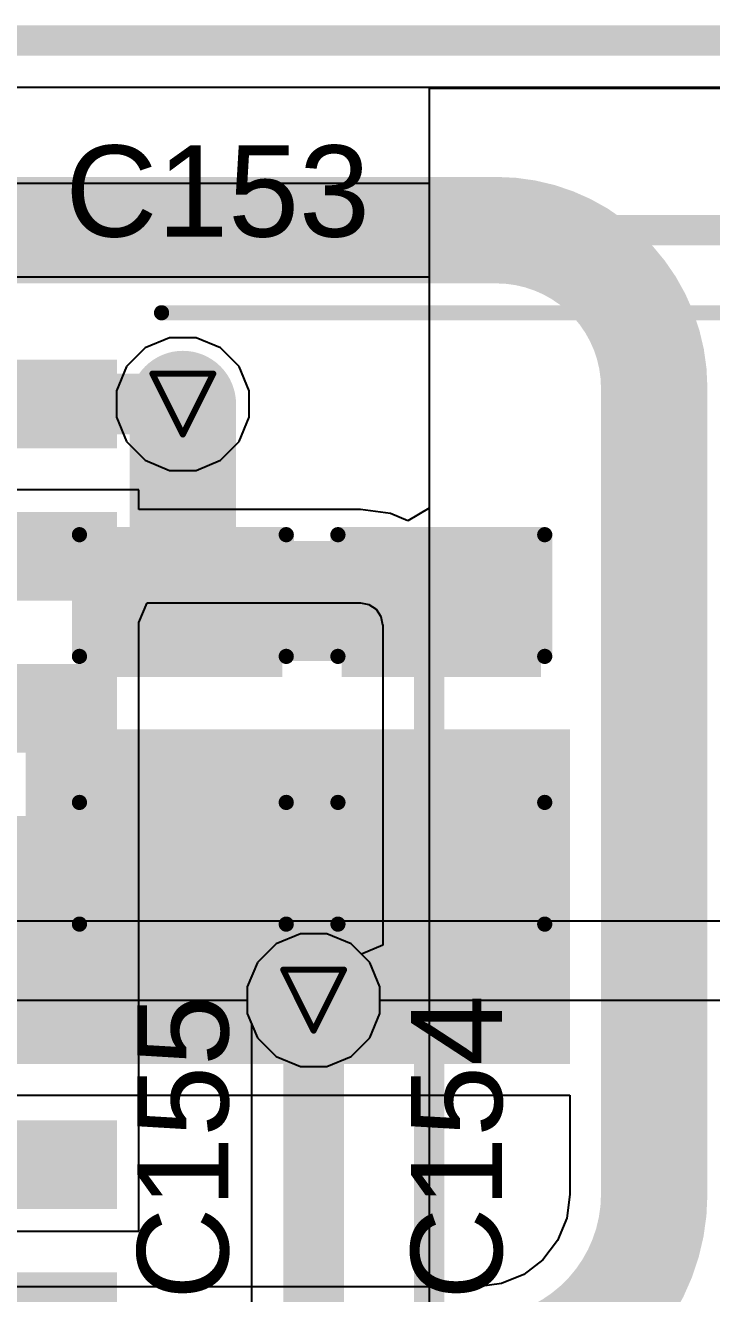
# Model space of a CAD drawing. Header units: inches. Extents: x 0 to 211, y 0 to 201.
# Drawn here: x 1.6532 to 1.8789, y 4.3125 to 4.7294 of the extents above; entities that cross this region are included whole.
import ezdxf

# ---------------------------------------------------------------- set-up
doc = ezdxf.new("R2010")
doc.units = ezdxf.units.IN
doc.header["$MEASUREMENT"] = 0
for name, color, linetype in [('Board Outline', 216, 'Continuous'), ('Bottom Layer', 5, 'Continuous'), ('Bottom Overlay', 54, 'Continuous'), ('Bottom Paste', 16, 'Continuous'), ('Bottom Solder', 6, 'Continuous'), ('Drill Drawing', 1, 'Continuous'), ('Layer 1', 16, 'Continuous'), ('Layer 2', 76, 'Continuous'), ('Top Layer', 1, 'Continuous'), ('Top Overlay', 2, 'Continuous'), ('Top Paste', 8, 'Continuous'), ('Top Solder', 216, 'Continuous'), ('Via Holes', 16, 'Continuous')]:
    doc.layers.add(name, color=color, linetype=linetype)
doc.styles.add('Arial', font='', dxfattribs={"height": 0.2})
doc.styles.get('Arial').set_extended_font_data('Arial')

# ---------------------------------------------------------------- blocks, each defined once
blk = doc.blocks.new('SOIC_16_300____B_9')
at = {"layer": 'Bottom Layer'}
for points in [[(-0.22441, 0.18681), (-0.15945, 0.18681), (-0.15945, 0.16319), (-0.22441, 0.16319)], [(0.15945, 0.18681), (0.22441, 0.18681), (0.22441, 0.16319), (0.15945, 0.16319)], [(-0.22441, 0.13681), (-0.15945, 0.13681), (-0.15945, 0.11319), (-0.22441, 0.11319)], [(0.15945, 0.13681), (0.22441, 0.13681), (0.22441, 0.11319), (0.15945, 0.11319)], [(-0.22441, 0.08681), (-0.15945, 0.08681), (-0.15945, 0.06319), (-0.22441, 0.06319)], [(0.15945, 0.08681), (0.22441, 0.08681), (0.22441, 0.06319), (0.15945, 0.06319)], [(-0.22441, 0.03681), (-0.15945, 0.03681), (-0.15945, 0.01319), (-0.22441, 0.01319)], [(0.15945, 0.03681), (0.22441, 0.03681), (0.22441, 0.01319), (0.15945, 0.01319)], [(-0.22441, -0.01319), (-0.15945, -0.01319), (-0.15945, -0.03681), (-0.22441, -0.03681)], [(0.15945, -0.01319), (0.22441, -0.01319), (0.22441, -0.03681), (0.15945, -0.03681)], [(-0.22441, -0.06319), (-0.15945, -0.06319), (-0.15945, -0.08681), (-0.22441, -0.08681)], [(0.15945, -0.06319), (0.22441, -0.06319), (0.22441, -0.08681), (0.15945, -0.08681)], [(-0.22441, -0.11319), (-0.15945, -0.11319), (-0.15945, -0.13681), (-0.22441, -0.13681)], [(0.15945, -0.11319), (0.22441, -0.11319), (0.22441, -0.13681), (0.15945, -0.13681)], [(-0.22441, -0.16319), (-0.15945, -0.16319), (-0.15945, -0.18681), (-0.22441, -0.18681)], [(0.15945, -0.16319), (0.22441, -0.16319), (0.22441, -0.18681), (0.15945, -0.18681)]]:
    blk.add_hatch(color=5, dxfattribs=at).paths.add_polyline_path(points)
at = {"layer": 'Bottom Overlay'}
blk.add_hatch(color=54, dxfattribs=at).paths.add_polyline_path([(-0.156, -0.18799), (-0.142, -0.18799), (-0.142, -0.16199), (-0.156, -0.16199)])
at = {"layer": 'Bottom Paste'}
for points in [[(-0.22441, 0.18681), (-0.15945, 0.18681), (-0.15945, 0.16319), (-0.22441, 0.16319)], [(0.15945, 0.18681), (0.22441, 0.18681), (0.22441, 0.16319), (0.15945, 0.16319)], [(-0.22441, 0.13681), (-0.15945, 0.13681), (-0.15945, 0.11319), (-0.22441, 0.11319)], [(0.15945, 0.13681), (0.22441, 0.13681), (0.22441, 0.11319), (0.15945, 0.11319)], [(-0.22441, 0.08681), (-0.15945, 0.08681), (-0.15945, 0.06319), (-0.22441, 0.06319)], [(0.15945, 0.08681), (0.22441, 0.08681), (0.22441, 0.06319), (0.15945, 0.06319)], [(-0.22441, 0.03681), (-0.15945, 0.03681), (-0.15945, 0.01319), (-0.22441, 0.01319)], [(0.15945, 0.03681), (0.22441, 0.03681), (0.22441, 0.01319), (0.15945, 0.01319)], [(-0.22441, -0.01319), (-0.15945, -0.01319), (-0.15945, -0.03681), (-0.22441, -0.03681)], [(0.15945, -0.01319), (0.22441, -0.01319), (0.22441, -0.03681), (0.15945, -0.03681)], [(-0.22441, -0.06319), (-0.15945, -0.06319), (-0.15945, -0.08681), (-0.22441, -0.08681)], [(0.15945, -0.06319), (0.22441, -0.06319), (0.22441, -0.08681), (0.15945, -0.08681)], [(-0.22441, -0.11319), (-0.15945, -0.11319), (-0.15945, -0.13681), (-0.22441, -0.13681)], [(0.15945, -0.11319), (0.22441, -0.11319), (0.22441, -0.13681), (0.15945, -0.13681)], [(-0.22441, -0.16319), (-0.15945, -0.16319), (-0.15945, -0.18681), (-0.22441, -0.18681)], [(0.15945, -0.16319), (0.22441, -0.16319), (0.22441, -0.18681), (0.15945, -0.18681)]]:
    blk.add_hatch(color=16, dxfattribs=at).paths.add_polyline_path(points)
at = {"layer": 'Bottom Solder'}
for points in [[(-0.22717, 0.18957), (-0.15669, 0.18957), (-0.15669, 0.16043), (-0.22717, 0.16043)], [(0.15669, 0.18957), (0.22717, 0.18957), (0.22717, 0.16043), (0.15669, 0.16043)], [(-0.22717, 0.13957), (-0.15669, 0.13957), (-0.15669, 0.11043), (-0.22717, 0.11043)], [(0.15669, 0.13957), (0.22717, 0.13957), (0.22717, 0.11043), (0.15669, 0.11043)], [(-0.22717, 0.08957), (-0.15669, 0.08957), (-0.15669, 0.06043), (-0.22717, 0.06043)], [(0.15669, 0.08957), (0.22717, 0.08957), (0.22717, 0.06043), (0.15669, 0.06043)], [(-0.22717, 0.03957), (-0.15669, 0.03957), (-0.15669, 0.01043), (-0.22717, 0.01043)], [(0.15669, 0.03957), (0.22717, 0.03957), (0.22717, 0.01043), (0.15669, 0.01043)], [(-0.22717, -0.01043), (-0.15669, -0.01043), (-0.15669, -0.03957), (-0.22717, -0.03957)], [(0.15669, -0.01043), (0.22717, -0.01043), (0.22717, -0.03957), (0.15669, -0.03957)], [(-0.22717, -0.06043), (-0.15669, -0.06043), (-0.15669, -0.08957), (-0.22717, -0.08957)], [(0.15669, -0.06043), (0.22717, -0.06043), (0.22717, -0.08957), (0.15669, -0.08957)], [(-0.22717, -0.11043), (-0.15669, -0.11043), (-0.15669, -0.13957), (-0.22717, -0.13957)], [(0.15669, -0.11043), (0.22717, -0.11043), (0.22717, -0.13957), (0.15669, -0.13957)], [(-0.22717, -0.16043), (-0.15669, -0.16043), (-0.15669, -0.18957), (-0.22717, -0.18957)], [(0.15669, -0.16043), (0.22717, -0.16043), (0.22717, -0.18957), (0.15669, -0.18957)]]:
    blk.add_hatch(color=6, dxfattribs=at).paths.add_polyline_path(points)
at = {"layer": 'Bottom Overlay'}
for points in [[(-0.142, 0.205, 0.005, 0.005, 0), (0.151, 0.205, 0.005, 0.005, 0)], [(-0.2363, -0.171, 0.00787, 0.00787, 0), (-0.2313, -0.176, 0.00787, 0.00787, 0)], [(-0.2363, -0.181, 0.00787, 0.00787, 0), (-0.2363, -0.171, 0.00787, 0.00787, 0)], [(-0.2363, -0.181, 0.00787, 0.00787, 0), (-0.2313, -0.176, 0.00787, 0.00787, 0)], [(-0.142, -0.205, 0.005, 0.005, 0), (0.151, -0.205, 0.005, 0.005, 0)]]:
    blk.add_lwpolyline(points, format="xyseb", dxfattribs=at)
for points in [[(-0.14325, 0.205, 0.0025, 0.0025, 1), (-0.14075, 0.205, 0.0025, 0.0025, 1)], [(0.14975, 0.205, 0.0025, 0.0025, 1), (0.15225, 0.205, 0.0025, 0.0025, 1)], [(-0.23827, -0.171, 0.00394, 0.00394, 1), (-0.23433, -0.171, 0.00394, 0.00394, 1)], [(-0.23827, -0.171, 0.00394, 0.00394, 1), (-0.23433, -0.171, 0.00394, 0.00394, 1)], [(-0.23327, -0.176, 0.00394, 0.00394, 1), (-0.22933, -0.176, 0.00394, 0.00394, 1)], [(-0.23327, -0.176, 0.00394, 0.00394, 1), (-0.22933, -0.176, 0.00394, 0.00394, 1)], [(-0.23827, -0.181, 0.00394, 0.00394, 1), (-0.23433, -0.181, 0.00394, 0.00394, 1)], [(-0.23827, -0.181, 0.00394, 0.00394, 1), (-0.23433, -0.181, 0.00394, 0.00394, 1)], [(-0.14325, -0.205, 0.0025, 0.0025, 1), (-0.14075, -0.205, 0.0025, 0.0025, 1)], [(0.14975, -0.205, 0.0025, 0.0025, 1), (0.15225, -0.205, 0.0025, 0.0025, 1)]]:
    blk.add_lwpolyline(points, format="xyseb", close=True, dxfattribs=at)
blk = doc.blocks.new('C___0805_29')
at = {"layer": 'Top Layer'}
for points in [[(-0.06, 0.03), (-0.02, 0.03), (-0.02, -0.03), (-0.06, -0.03)], [(0.02, 0.03), (0.06, 0.03), (0.06, -0.03), (0.02, -0.03)]]:
    blk.add_hatch(color=1, dxfattribs=at).paths.add_polyline_path(points)
at = {"layer": 'Top Paste'}
for points in [[(-0.06, 0.03), (-0.02, 0.03), (-0.02, -0.03), (-0.06, -0.03)], [(0.02, 0.03), (0.06, 0.03), (0.06, -0.03), (0.02, -0.03)]]:
    blk.add_hatch(color=8, dxfattribs=at).paths.add_polyline_path(points)
at = {"layer": 'Top Solder'}
for points in [[(-0.06276, 0.03276), (-0.01724, 0.03276), (-0.01724, -0.03276), (-0.06276, -0.03276)], [(0.01724, 0.03276), (0.06276, 0.03276), (0.06276, -0.03276), (0.01724, -0.03276)]]:
    blk.add_hatch(color=216, dxfattribs=at).paths.add_polyline_path(points)
at = {"layer": 'Top Overlay'}
for points in [[(-0.064, -0.034, 0.005, 0.005, 0), (-0.064, 0.034, 0.005, 0.005, 0)], [(-0.024, 0.034, 0.005, 0.005, 0), (-0.064, 0.034, 0.005, 0.005, 0)], [(0.064, 0.034, 0.005, 0.005, 0), (0.024, 0.034, 0.005, 0.005, 0)], [(0.064, -0.034, 0.005, 0.005, 0), (0.064, 0.034, 0.005, 0.005, 0)], [(-0.024, -0.034, 0.005, 0.005, 0), (-0.064, -0.034, 0.005, 0.005, 0)], [(0.064, -0.034, 0.005, 0.005, 0), (0.024, -0.034, 0.005, 0.005, 0)]]:
    blk.add_lwpolyline(points, format="xyseb", dxfattribs=at)
for points in [[(-0.06525, 0.034, 0.0025, 0.0025, 1), (-0.06275, 0.034, 0.0025, 0.0025, 1)], [(-0.06525, 0.034, 0.0025, 0.0025, 1), (-0.06275, 0.034, 0.0025, 0.0025, 1)], [(-0.02525, 0.034, 0.0025, 0.0025, 1), (-0.02275, 0.034, 0.0025, 0.0025, 1)], [(0.02275, 0.034, 0.0025, 0.0025, 1), (0.02525, 0.034, 0.0025, 0.0025, 1)], [(0.06275, 0.034, 0.0025, 0.0025, 1), (0.06525, 0.034, 0.0025, 0.0025, 1)], [(0.06275, 0.034, 0.0025, 0.0025, 1), (0.06525, 0.034, 0.0025, 0.0025, 1)], [(-0.06525, -0.034, 0.0025, 0.0025, 1), (-0.06275, -0.034, 0.0025, 0.0025, 1)], [(-0.06525, -0.034, 0.0025, 0.0025, 1), (-0.06275, -0.034, 0.0025, 0.0025, 1)], [(-0.02525, -0.034, 0.0025, 0.0025, 1), (-0.02275, -0.034, 0.0025, 0.0025, 1)], [(0.02275, -0.034, 0.0025, 0.0025, 1), (0.02525, -0.034, 0.0025, 0.0025, 1)], [(0.06275, -0.034, 0.0025, 0.0025, 1), (0.06525, -0.034, 0.0025, 0.0025, 1)], [(0.06275, -0.034, 0.0025, 0.0025, 1), (0.06525, -0.034, 0.0025, 0.0025, 1)]]:
    blk.add_lwpolyline(points, format="xyseb", close=True, dxfattribs=at)
blk = doc.blocks.new('C___0805_30')
at = {"layer": 'Top Layer'}
for points in [[(-0.06, 0.03), (-0.02, 0.03), (-0.02, -0.03), (-0.06, -0.03)], [(0.02, 0.03), (0.06, 0.03), (0.06, -0.03), (0.02, -0.03)]]:
    blk.add_hatch(color=1, dxfattribs=at).paths.add_polyline_path(points)
at = {"layer": 'Top Paste'}
for points in [[(-0.06, 0.03), (-0.02, 0.03), (-0.02, -0.03), (-0.06, -0.03)], [(0.02, 0.03), (0.06, 0.03), (0.06, -0.03), (0.02, -0.03)]]:
    blk.add_hatch(color=8, dxfattribs=at).paths.add_polyline_path(points)
at = {"layer": 'Top Solder'}
for points in [[(-0.06276, 0.03276), (-0.01724, 0.03276), (-0.01724, -0.03276), (-0.06276, -0.03276)], [(0.01724, 0.03276), (0.06276, 0.03276), (0.06276, -0.03276), (0.01724, -0.03276)]]:
    blk.add_hatch(color=216, dxfattribs=at).paths.add_polyline_path(points)
at = {"layer": 'Top Overlay'}
for points in [[(-0.064, -0.034, 0.005, 0.005, 0), (-0.064, 0.034, 0.005, 0.005, 0)], [(-0.024, 0.034, 0.005, 0.005, 0), (-0.064, 0.034, 0.005, 0.005, 0)], [(0.064, 0.034, 0.005, 0.005, 0), (0.024, 0.034, 0.005, 0.005, 0)], [(0.064, -0.034, 0.005, 0.005, 0), (0.064, 0.034, 0.005, 0.005, 0)], [(-0.024, -0.034, 0.005, 0.005, 0), (-0.064, -0.034, 0.005, 0.005, 0)], [(0.064, -0.034, 0.005, 0.005, 0), (0.024, -0.034, 0.005, 0.005, 0)]]:
    blk.add_lwpolyline(points, format="xyseb", dxfattribs=at)
for points in [[(-0.06525, 0.034, 0.0025, 0.0025, 1), (-0.06275, 0.034, 0.0025, 0.0025, 1)], [(-0.06525, 0.034, 0.0025, 0.0025, 1), (-0.06275, 0.034, 0.0025, 0.0025, 1)], [(-0.02525, 0.034, 0.0025, 0.0025, 1), (-0.02275, 0.034, 0.0025, 0.0025, 1)], [(0.02275, 0.034, 0.0025, 0.0025, 1), (0.02525, 0.034, 0.0025, 0.0025, 1)], [(0.06275, 0.034, 0.0025, 0.0025, 1), (0.06525, 0.034, 0.0025, 0.0025, 1)], [(0.06275, 0.034, 0.0025, 0.0025, 1), (0.06525, 0.034, 0.0025, 0.0025, 1)], [(-0.06525, -0.034, 0.0025, 0.0025, 1), (-0.06275, -0.034, 0.0025, 0.0025, 1)], [(-0.06525, -0.034, 0.0025, 0.0025, 1), (-0.06275, -0.034, 0.0025, 0.0025, 1)], [(-0.02525, -0.034, 0.0025, 0.0025, 1), (-0.02275, -0.034, 0.0025, 0.0025, 1)], [(0.02275, -0.034, 0.0025, 0.0025, 1), (0.02525, -0.034, 0.0025, 0.0025, 1)], [(0.06275, -0.034, 0.0025, 0.0025, 1), (0.06525, -0.034, 0.0025, 0.0025, 1)], [(0.06275, -0.034, 0.0025, 0.0025, 1), (0.06525, -0.034, 0.0025, 0.0025, 1)]]:
    blk.add_lwpolyline(points, format="xyseb", close=True, dxfattribs=at)

msp = doc.modelspace()

# ---------------------------------------------------------------- hatches: boundary and pattern name
at = {"layer": 'Bottom Layer'}
h = msp.add_hatch(color=5, dxfattribs=at)
edge = h.paths.add_edge_path()
edge.add_arc((1.705, 4.60494), 0.01181, 0, 360)
h = msp.add_hatch(color=5, dxfattribs=at)
edge = h.paths.add_edge_path()
edge.add_arc((1.748, 4.409), 0.01181, 0, 360)
at = {"layer": 'Layer 1'}
h = msp.add_hatch(color=16, dxfattribs=at)
edge = h.paths.add_edge_path()
edge.add_arc((1.705, 4.60494), 0.01181, 0, 360)
h = msp.add_hatch(color=16, dxfattribs=at)
edge = h.paths.add_edge_path()
edge.add_arc((1.748, 4.409), 0.01181, 0, 360)
at = {"layer": 'Layer 2'}
h = msp.add_hatch(color=76, dxfattribs=at)
edge = h.paths.add_edge_path()
edge.add_arc((1.705, 4.60494), 0.01181, 0, 360)
h = msp.add_hatch(color=76, dxfattribs=at)
edge = h.paths.add_edge_path()
edge.add_arc((1.748, 4.409), 0.01181, 0, 360)
at = {"layer": 'Top Layer'}
h = msp.add_hatch(color=1, dxfattribs=at)
edge = h.paths.add_edge_path()
edge.add_arc((1.705, 4.60494), 0.01181, 0, 360)
for points in [[(1.65335, 4.38802), (1.83226, 4.38802), (1.83226, 4.498), (1.65335, 4.498)], [(1.57691, 4.38802), (1.83226, 4.38802), (1.83226, 4.46941), (1.57691, 4.46941)], [(1.57691, 4.44579), (1.79, 4.44579), (1.79, 4.46941), (1.57691, 4.46941)], [(1.25061, 4.38802), (1.82, 4.38802), (1.82, 4.43133), (1.25061, 4.43133)]]:
    msp.add_hatch(color=1, dxfattribs=at).paths.add_polyline_path(points)
h = msp.add_hatch(color=1, dxfattribs=at)
edge = h.paths.add_edge_path()
edge.add_arc((1.748, 4.409), 0.01181, 0, 360)
at = {"layer": 'Via Holes'}
h = msp.add_hatch(color=7, dxfattribs=at)
edge = h.paths.add_edge_path()
edge.add_arc((1.705, 4.60494), 0.00591, 0, 360)
h = msp.add_hatch(color=7, dxfattribs=at)
edge = h.paths.add_edge_path()
edge.add_arc((1.748, 4.409), 0.00591, 0, 360)

# ---------------------------------------------------------------- linework, layer by layer
at = {"layer": 'Board Outline'}
msp.add_lwpolyline([(0, 4.72441, 0.01, 0.01, 0), (4.33071, 4.72441, 0.01, 0.01, 0)], format="xyseb", dxfattribs=at)
at = {"layer": 'Bottom Layer'}
for p, q in [((0.16319, 4.70912), (1.786, 4.70912)), ((1.786, 4.70912), (1.786, 4.6774)), ((1.94, 4.70866), (1.786, 4.70866)), ((1.786, 4.70866), (1.786, 4.15851)), ((1.786, 4.6774), (1.445, 4.6774)), ((1.445, 4.64681), (1.786, 4.64681)), ((1.786, 4.64681), (1.786, 4.57073)), ((1.69055, 4.57675), (1.60559, 4.57675)), ((1.69055, 4.57024), (1.69055, 4.57675)), ((1.76345, 4.57024), (1.69055, 4.57024)), ((1.77325, 4.56898), (1.76345, 4.57027)), ((1.76345, 4.57027), (1.76345, 4.57024)), ((1.779, 4.5666), (1.77325, 4.56898)), ((1.786, 4.57073), (1.779, 4.5666)), ((1.69055, 4.53313), (1.69322, 4.53965)), ((1.69322, 4.53965), (1.76345, 4.53965)), ((1.76345, 4.53965), (1.76345, 4.53958)), ((1.76345, 4.53958), (1.7662, 4.53903)), ((1.7662, 4.53903), (1.76853, 4.53748)), ((1.76853, 4.53748), (1.77009, 4.53514)), ((1.69055, 4.52675), (1.69055, 4.53313)), ((1.77009, 4.53514), (1.77064, 4.53239)), ((1.77064, 4.53239), (1.77071, 4.53239)), ((1.77071, 4.53239), (1.77071, 4.42704)), ((1.69055, 4.52613), (1.69055, 4.52675)), ((1.69055, 4.48313), (1.69055, 4.52613)), ((1.69055, 4.47675), (1.69055, 4.48313)), ((1.69055, 4.48313), (1.69055, 4.48313)), ((1.69055, 4.43375), (1.69055, 4.47675)), ((1.69055, 4.47675), (1.69055, 4.47675)), ((1.69055, 4.43313), (1.69055, 4.43375)), ((1.69055, 4.42675), (1.69055, 4.43313)), ((1.73565, 4.42749), (1.72951, 4.42135)), ((1.74366, 4.43081), (1.73565, 4.42749)), ((1.75234, 4.43081), (1.74366, 4.43081)), ((1.76035, 4.42749), (1.75234, 4.43081)), ((1.76371, 4.42414), (1.76035, 4.42749)), ((1.69055, 4.42613), (1.69055, 4.42675)), ((1.69055, 4.38375), (1.69055, 4.42613)), ((1.77071, 4.42704), (1.76371, 4.42414)), ((1.72951, 4.42135), (1.72619, 4.41334)), ((1.72619, 4.41334), (1.72619, 4.40466)), ((1.72619, 4.40466), (1.72761, 4.40124)), ((1.72761, 4.40124), (1.72761, 4.30213)), ((1.69055, 4.38313), (1.69055, 4.38375)), ((1.69055, 4.37675), (1.69055, 4.38313)), ((1.69055, 4.37613), (1.69055, 4.37675)), ((1.69055, 4.33313), (1.69055, 4.37613)), ((1.60559, 4.33313), (1.69055, 4.33313))]:
    msp.add_line(p, q, dxfattribs=at)
for points in [[(1.445, 4.6621, 0.01, 0.01, 0), (2.0829, 4.6621, 0.01, 0.01, 0)], [(1.64807, 4.60494, 0.02, 0.02, 0), (1.705, 4.60494, 0.02, 0.02, 0)], [(1.64807, 4.55494, 0.01, 0.01, 0), (1.76345, 4.55494, 0.01, 0.01, 0)], [(1.76345, 4.55494, 0.01, 0.01, -0.414214), (1.786, 4.53239, 0.01, 0.01, 0)], [(1.786, 4.207, 0.01, 0.01, 0), (1.786, 4.53239, 0.01, 0.01, 0)], [(1.748, 4.27456, 0.02, 0.02, 0), (1.748, 4.409, 0.02, 0.02, 0)]]:
    msp.add_lwpolyline(points, format="xyseb", dxfattribs=at)
for points in [[(1.64307, 4.60494, 0.01, 0.01, 1), (1.65307, 4.60494, 0.01, 0.01, 1)], [(1.7, 4.60494, 0.01, 0.01, 1), (1.71, 4.60494, 0.01, 0.01, 1)], [(1.76095, 4.55494, 0.005, 0.005, 1), (1.76595, 4.55494, 0.005, 0.005, 1)], [(1.76095, 4.55494, 0.005, 0.005, 1), (1.76595, 4.55494, 0.005, 0.005, 1)], [(1.7835, 4.53239, 0.005, 0.005, 1), (1.7885, 4.53239, 0.005, 0.005, 1)], [(1.7835, 4.53239, 0.005, 0.005, 1), (1.7885, 4.53239, 0.005, 0.005, 1)], [(1.743, 4.409, 0.01, 0.01, 1), (1.753, 4.409, 0.01, 0.01, 1)]]:
    msp.add_lwpolyline(points, format="xyseb", close=True, dxfattribs=at)
at = {"layer": 'Drill Drawing'}
for points in [[(1.695, 4.61494, 0.002, 0.002, 0), (1.715, 4.61494, 0.002, 0.002, 0)], [(1.695, 4.61494, 0.002, 0.002, 0), (1.705, 4.59494, 0.002, 0.002, 0)], [(1.705, 4.59494, 0.002, 0.002, 0), (1.715, 4.61494, 0.002, 0.002, 0)], [(1.738, 4.419, 0.002, 0.002, 0), (1.758, 4.419, 0.002, 0.002, 0)], [(1.738, 4.419, 0.002, 0.002, 0), (1.748, 4.399, 0.002, 0.002, 0)], [(1.748, 4.399, 0.002, 0.002, 0), (1.758, 4.419, 0.002, 0.002, 0)]]:
    msp.add_lwpolyline(points, format="xyseb", dxfattribs=at)
for points in [[(1.6945, 4.61494, 0.001, 0.001, 1), (1.6955, 4.61494, 0.001, 0.001, 1)], [(1.6945, 4.61494, 0.001, 0.001, 1), (1.6955, 4.61494, 0.001, 0.001, 1)], [(1.7145, 4.61494, 0.001, 0.001, 1), (1.7155, 4.61494, 0.001, 0.001, 1)], [(1.7145, 4.61494, 0.001, 0.001, 1), (1.7155, 4.61494, 0.001, 0.001, 1)], [(1.7045, 4.59494, 0.001, 0.001, 1), (1.7055, 4.59494, 0.001, 0.001, 1)], [(1.7045, 4.59494, 0.001, 0.001, 1), (1.7055, 4.59494, 0.001, 0.001, 1)], [(1.7375, 4.419, 0.001, 0.001, 1), (1.7385, 4.419, 0.001, 0.001, 1)], [(1.7375, 4.419, 0.001, 0.001, 1), (1.7385, 4.419, 0.001, 0.001, 1)], [(1.7575, 4.419, 0.001, 0.001, 1), (1.7585, 4.419, 0.001, 0.001, 1)], [(1.7575, 4.419, 0.001, 0.001, 1), (1.7585, 4.419, 0.001, 0.001, 1)], [(1.7475, 4.399, 0.001, 0.001, 1), (1.7485, 4.399, 0.001, 0.001, 1)], [(1.7475, 4.399, 0.001, 0.001, 1), (1.7485, 4.399, 0.001, 0.001, 1)]]:
    msp.add_lwpolyline(points, format="xyseb", close=True, dxfattribs=at)
at = {"layer": 'Layer 1'}
for p, q in [((0.16319, 4.70912), (4.16751, 4.70912)), ((1.69265, 4.62343), (1.68651, 4.6173)), ((1.70066, 4.62675), (1.69265, 4.62343)), ((1.70934, 4.62675), (1.70066, 4.62675)), ((1.71735, 4.62343), (1.70934, 4.62675)), ((1.72349, 4.6173), (1.71735, 4.62343)), ((1.68651, 4.6173), (1.68319, 4.60928)), ((1.72681, 4.60928), (1.72349, 4.6173)), ((1.68319, 4.60928), (1.68319, 4.6006)), ((1.72681, 4.6006), (1.72681, 4.60928)), ((1.68319, 4.6006), (1.68651, 4.59259)), ((1.72349, 4.59259), (1.72681, 4.6006)), ((1.68651, 4.59259), (1.69265, 4.58645)), ((1.71735, 4.58645), (1.72349, 4.59259)), ((1.69265, 4.58645), (1.70066, 4.58313)), ((1.70934, 4.58313), (1.71735, 4.58645)), ((1.70066, 4.58313), (1.70934, 4.58313)), ((1.73565, 4.42749), (1.72951, 4.42135)), ((1.74366, 4.43081), (1.73565, 4.42749)), ((1.75234, 4.43081), (1.74366, 4.43081)), ((1.76035, 4.42749), (1.75234, 4.43081)), ((1.76649, 4.42135), (1.76035, 4.42749)), ((1.72951, 4.42135), (1.72619, 4.41334)), ((1.76981, 4.41334), (1.76649, 4.42135)), ((1.72619, 4.41334), (1.72619, 4.40466)), ((1.76981, 4.40466), (1.76981, 4.41334)), ((1.72619, 4.40466), (1.72951, 4.39665)), ((1.76649, 4.39665), (1.76981, 4.40466)), ((1.72951, 4.39665), (1.73565, 4.39051)), ((1.76035, 4.39051), (1.76649, 4.39665)), ((1.73565, 4.39051), (1.74366, 4.38719)), ((1.75234, 4.38719), (1.76035, 4.39051)), ((1.74366, 4.38719), (1.75234, 4.38719))]:
    msp.add_line(p, q, dxfattribs=at)
at = {"layer": 'Layer 2'}
for p, q in [((0.16319, 4.70912), (2.77481, 4.70912)), ((1.69265, 4.62343), (1.68651, 4.6173)), ((1.70066, 4.62675), (1.69265, 4.62343)), ((1.70934, 4.62675), (1.70066, 4.62675)), ((1.71735, 4.62343), (1.70934, 4.62675)), ((1.72349, 4.6173), (1.71735, 4.62343)), ((1.68651, 4.6173), (1.68319, 4.60928)), ((1.72681, 4.60928), (1.72349, 4.6173)), ((1.68319, 4.60928), (1.68319, 4.6006)), ((1.72681, 4.6006), (1.72681, 4.60928)), ((1.68319, 4.6006), (1.68651, 4.59259)), ((1.72349, 4.59259), (1.72681, 4.6006)), ((1.68651, 4.59259), (1.69265, 4.58645)), ((1.71735, 4.58645), (1.72349, 4.59259)), ((1.69265, 4.58645), (1.70066, 4.58313)), ((1.70934, 4.58313), (1.71735, 4.58645)), ((1.70066, 4.58313), (1.70934, 4.58313)), ((2.315, 4.435), (0.38539, 4.435)), ((1.38124, 4.409), (1.72619, 4.409)), ((1.72619, 4.409), (1.72619, 4.40466)), ((1.76981, 4.40466), (1.76981, 4.409)), ((1.76981, 4.409), (2.297, 4.409)), ((1.72619, 4.40466), (1.72951, 4.39665)), ((1.76649, 4.39665), (1.76981, 4.40466)), ((1.72951, 4.39665), (1.73565, 4.39051)), ((1.76035, 4.39051), (1.76649, 4.39665)), ((1.73565, 4.39051), (1.74366, 4.38719)), ((1.75234, 4.38719), (1.76035, 4.39051)), ((1.74366, 4.38719), (1.75234, 4.38719))]:
    msp.add_line(p, q, dxfattribs=at)
at = {"layer": 'Top Layer'}
for p, q in [((1.25061, 4.37783), (1.83226, 4.37783)), ((1.83226, 4.37783), (1.83226, 4.34515)), ((1.83226, 4.34515), (1.83123, 4.3373)), ((1.83226, 4.34515), (1.83226, 4.34515)), ((1.83123, 4.3373), (1.82819, 4.32998)), ((1.82819, 4.32998), (1.82337, 4.32369)), ((1.82337, 4.32369), (1.81709, 4.31887)), ((1.81709, 4.31887), (1.80977, 4.31584)), ((1.80191, 4.3148), (0.6007, 4.3148)), ((1.80977, 4.31584), (1.80191, 4.31481)), ((1.80191, 4.31481), (1.80191, 4.3148))]:
    msp.add_line(p, q, dxfattribs=at)
for points in [[(1.61917, 4.6621, 0.035, 0.035, 0), (1.80816, 4.6621, 0.035, 0.035, 0)], [(1.80816, 4.6621, 0.035, 0.035, -0.414214), (1.86, 4.61027, 0.035, 0.035, 0)], [(1.86, 4.34515, 0.035, 0.035, 0), (1.86, 4.61027, 0.035, 0.035, 0)], [(1.705, 4.538, 0.035, 0.035, 0), (1.705, 4.60494, 0.035, 0.035, 0)], [(1.705, 4.538, 0.035, 0.035, 0), (1.79, 4.538, 0.035, 0.035, 0)], [(1.86, 4.34515, 0.035, 0.035, -0.414214), (1.80191, 4.28707, 0.035, 0.035, 0)]]:
    msp.add_lwpolyline(points, format="xyseb", dxfattribs=at)
for points in [[(1.79941, 4.6621, 0.0175, 0.0175, 1), (1.81691, 4.6621, 0.0175, 0.0175, 1)], [(1.79941, 4.6621, 0.0175, 0.0175, 1), (1.81691, 4.6621, 0.0175, 0.0175, 1)], [(1.85125, 4.61027, 0.0175, 0.0175, 1), (1.86875, 4.61027, 0.0175, 0.0175, 1)], [(1.85125, 4.61027, 0.0175, 0.0175, 1), (1.86875, 4.61027, 0.0175, 0.0175, 1)], [(1.69625, 4.60494, 0.0175, 0.0175, 1), (1.71375, 4.60494, 0.0175, 0.0175, 1)], [(1.69625, 4.538, 0.0175, 0.0175, 1), (1.71375, 4.538, 0.0175, 0.0175, 1)], [(1.69625, 4.538, 0.0175, 0.0175, 1), (1.71375, 4.538, 0.0175, 0.0175, 1)], [(1.78125, 4.538, 0.0175, 0.0175, 1), (1.79875, 4.538, 0.0175, 0.0175, 1)], [(1.85125, 4.34515, 0.0175, 0.0175, 1), (1.86875, 4.34515, 0.0175, 0.0175, 1)], [(1.85125, 4.34515, 0.0175, 0.0175, 1), (1.86875, 4.34515, 0.0175, 0.0175, 1)]]:
    msp.add_lwpolyline(points, format="xyseb", close=True, dxfattribs=at)

# ---------------------------------------------------------------- block references
msp.add_blockref('SOIC_16_300____B_9', (1.84, 4.42994))
at = {"rotation": 270}
for name, p in [('C___0805_29', (1.705, 4.498)), ('C___0805_30', (1.79, 4.498))]:
    msp.add_blockref(name, p, dxfattribs=at)

# ---------------------------------------------------------------- texts
at = {"layer": 'Top Overlay', "style": 'Arial'}
msp.add_text('C153', height=0.03, dxfattribs=at).set_placement((1.66634, 4.65995))
for s, p in [('C155', (1.71999, 4.31052)), ('C154', (1.81, 4.31052))]:
    msp.add_text(s, height=0.03, rotation=90, dxfattribs=at).set_placement(p)

doc.saveas('drawing.dxf')
